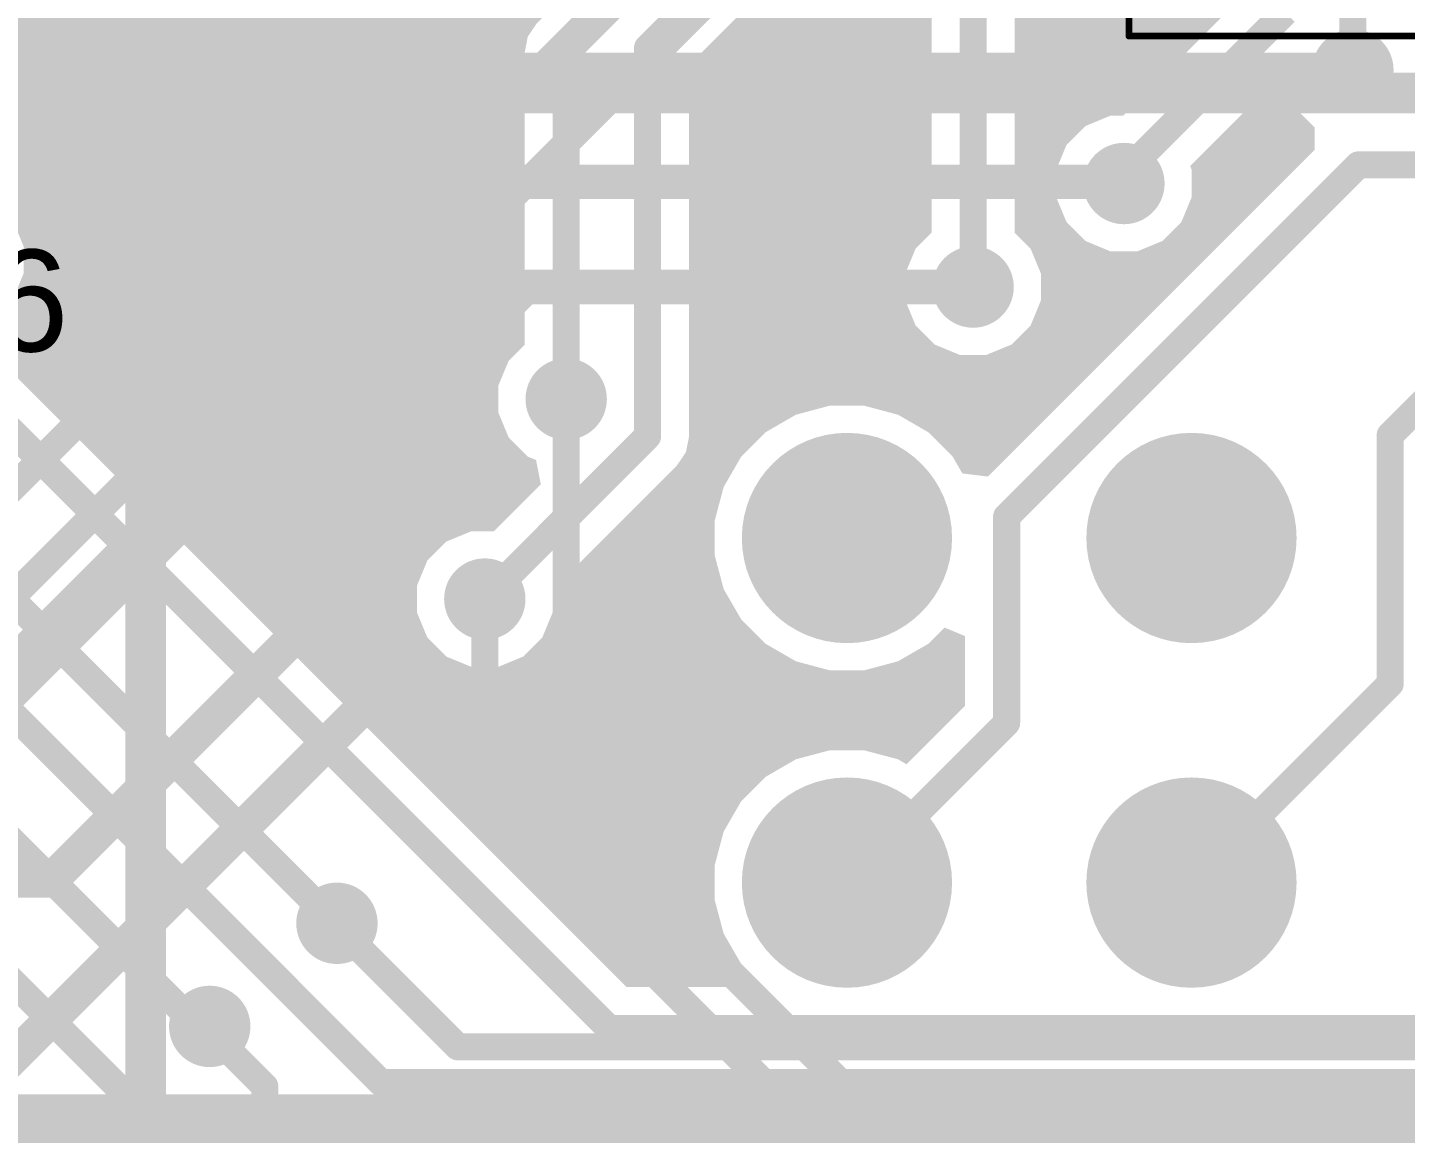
# Model space of a CAD drawing. Header units: inches. Extents: x -3 to 191, y -18 to 93.
# Drawn here: x 41.93 to 52.09, y 3.66 to 11.81 of the extents above; entities that cross this region are included whole.
import ezdxf

# ---------------------------------------------------------------- set-up
doc = ezdxf.new("R2010")
doc.units = ezdxf.units.IN
for name, color, linetype in [('Bottom Layer', 5, 'Continuous'), ('Bottom Overlay', 54, 'Continuous'), ('Bottom Paste', 16, 'Continuous'), ('Bottom Solder', 6, 'Continuous'), ('GND 1', 90, 'Continuous'), ('GND 2', 156, 'Continuous'), ('Mechanical 15', 56, 'Continuous'), ('Mechanical 20', 56, 'Continuous'), ('Multi-Layer', 9, 'Continuous'), ('Pad Holes', 156, 'Continuous'), ('PWR', 16, 'Continuous'), ('Signal L4', 76, 'Continuous'), ('Top 3D Body', 56, 'Continuous'), ('Top Assembly', 216, 'Continuous'), ('Top Courtyard', 56, 'Continuous'), ('Top Layer', 1, 'Continuous'), ('Top Overlay', 2, 'Continuous'), ('Top Solder', 216, 'Continuous'), ('Via Holes', 16, 'Continuous')]:
    doc.layers.add(name, color=color, linetype=linetype)
doc.styles.add('Arial', font='', dxfattribs={"height": 0.2})
doc.styles.get('Arial').set_extended_font_data('Arial')

# ---------------------------------------------------------------- blocks, each defined once
blk = doc.blocks.new('FP_SBH11_PBPC_D08_ST_BK_MFG_319')
at = {"layer": 'Bottom Layer'}
h = blk.add_hatch(color=5, dxfattribs=at)
edge = h.paths.add_edge_path()
edge.add_arc((6.35, 1.12), 0.775, 0, 360)
h = blk.add_hatch(color=5, dxfattribs=at)
edge = h.paths.add_edge_path()
edge.add_arc((8.89, 1.12), 0.775, 0, 360)
h = blk.add_hatch(color=5, dxfattribs=at)
edge = h.paths.add_edge_path()
edge.add_arc((6.35, -1.42), 0.775, 0, 360)
h = blk.add_hatch(color=5, dxfattribs=at)
edge = h.paths.add_edge_path()
edge.add_arc((8.89, -1.42), 0.775, 0, 360)
at = {"layer": 'Bottom Solder'}
h = blk.add_hatch(color=6, dxfattribs=at)
edge = h.paths.add_edge_path()
edge.add_arc((6.35, 1.12), 0.775, 0, 360)
h = blk.add_hatch(color=6, dxfattribs=at)
edge = h.paths.add_edge_path()
edge.add_arc((8.89, 1.12), 0.775, 0, 360)
h = blk.add_hatch(color=6, dxfattribs=at)
edge = h.paths.add_edge_path()
edge.add_arc((6.35, -1.42), 0.775, 0, 360)
h = blk.add_hatch(color=6, dxfattribs=at)
edge = h.paths.add_edge_path()
edge.add_arc((8.89, -1.42), 0.775, 0, 360)
at = {"layer": 'GND 1'}
h = blk.add_hatch(color=90, dxfattribs=at)
edge = h.paths.add_edge_path()
edge.add_arc((6.35, 1.12), 0.775, 0, 360)
h = blk.add_hatch(color=90, dxfattribs=at)
edge = h.paths.add_edge_path()
edge.add_arc((8.89, 1.12), 0.775, 0, 360)
h = blk.add_hatch(color=90, dxfattribs=at)
edge = h.paths.add_edge_path()
edge.add_arc((6.35, -1.42), 0.775, 0, 360)
h = blk.add_hatch(color=90, dxfattribs=at)
edge = h.paths.add_edge_path()
edge.add_arc((8.89, -1.42), 0.775, 0, 360)
at = {"layer": 'GND 2'}
h = blk.add_hatch(color=156, dxfattribs=at)
edge = h.paths.add_edge_path()
edge.add_arc((6.35, 1.12), 0.775, 0, 360)
h = blk.add_hatch(color=156, dxfattribs=at)
edge = h.paths.add_edge_path()
edge.add_arc((8.89, 1.12), 0.775, 0, 360)
h = blk.add_hatch(color=156, dxfattribs=at)
edge = h.paths.add_edge_path()
edge.add_arc((6.35, -1.42), 0.775, 0, 360)
h = blk.add_hatch(color=156, dxfattribs=at)
edge = h.paths.add_edge_path()
edge.add_arc((8.89, -1.42), 0.775, 0, 360)
at = {"layer": 'Multi-Layer'}
h = blk.add_hatch(color=9, dxfattribs=at)
edge = h.paths.add_edge_path()
edge.add_arc((6.35, 1.12), 0.775, 0, 360)
h = blk.add_hatch(color=9, dxfattribs=at)
edge = h.paths.add_edge_path()
edge.add_arc((8.89, 1.12), 0.775, 0, 360)
h = blk.add_hatch(color=9, dxfattribs=at)
edge = h.paths.add_edge_path()
edge.add_arc((6.35, -1.42), 0.775, 0, 360)
h = blk.add_hatch(color=9, dxfattribs=at)
edge = h.paths.add_edge_path()
edge.add_arc((8.89, -1.42), 0.775, 0, 360)
at = {"layer": 'Pad Holes'}
h = blk.add_hatch(color=7, dxfattribs=at)
edge = h.paths.add_edge_path()
edge.add_arc((6.35, 1.12), 0.5, 0, 360)
h = blk.add_hatch(color=7, dxfattribs=at)
edge = h.paths.add_edge_path()
edge.add_arc((8.89, 1.12), 0.5, 0, 360)
h = blk.add_hatch(color=7, dxfattribs=at)
edge = h.paths.add_edge_path()
edge.add_arc((6.35, -1.42), 0.5, 0, 360)
h = blk.add_hatch(color=7, dxfattribs=at)
edge = h.paths.add_edge_path()
edge.add_arc((8.89, -1.42), 0.5, 0, 360)
at = {"layer": 'PWR'}
h = blk.add_hatch(color=16, dxfattribs=at)
edge = h.paths.add_edge_path()
edge.add_arc((6.35, 1.12), 0.775, 0, 360)
h = blk.add_hatch(color=16, dxfattribs=at)
edge = h.paths.add_edge_path()
edge.add_arc((8.89, 1.12), 0.775, 0, 360)
h = blk.add_hatch(color=16, dxfattribs=at)
edge = h.paths.add_edge_path()
edge.add_arc((6.35, -1.42), 0.775, 0, 360)
h = blk.add_hatch(color=16, dxfattribs=at)
edge = h.paths.add_edge_path()
edge.add_arc((8.89, -1.42), 0.775, 0, 360)
at = {"layer": 'Signal L4'}
h = blk.add_hatch(color=76, dxfattribs=at)
edge = h.paths.add_edge_path()
edge.add_arc((6.35, 1.12), 0.775, 0, 360)
h = blk.add_hatch(color=76, dxfattribs=at)
edge = h.paths.add_edge_path()
edge.add_arc((8.89, 1.12), 0.775, 0, 360)
h = blk.add_hatch(color=76, dxfattribs=at)
edge = h.paths.add_edge_path()
edge.add_arc((6.35, -1.42), 0.775, 0, 360)
h = blk.add_hatch(color=76, dxfattribs=at)
edge = h.paths.add_edge_path()
edge.add_arc((8.89, -1.42), 0.775, 0, 360)
at = {"layer": 'Top Layer'}
h = blk.add_hatch(color=1, dxfattribs=at)
edge = h.paths.add_edge_path()
edge.add_arc((6.35, 1.12), 0.775, 0, 360)
h = blk.add_hatch(color=1, dxfattribs=at)
edge = h.paths.add_edge_path()
edge.add_arc((8.89, 1.12), 0.775, 0, 360)
h = blk.add_hatch(color=1, dxfattribs=at)
edge = h.paths.add_edge_path()
edge.add_arc((6.35, -1.42), 0.775, 0, 360)
h = blk.add_hatch(color=1, dxfattribs=at)
edge = h.paths.add_edge_path()
edge.add_arc((8.89, -1.42), 0.775, 0, 360)
at = {"layer": 'Top Solder'}
h = blk.add_hatch(color=216, dxfattribs=at)
edge = h.paths.add_edge_path()
edge.add_arc((6.35, 1.12), 0.775, 0, 360)
h = blk.add_hatch(color=216, dxfattribs=at)
edge = h.paths.add_edge_path()
edge.add_arc((8.89, 1.12), 0.775, 0, 360)
h = blk.add_hatch(color=216, dxfattribs=at)
edge = h.paths.add_edge_path()
edge.add_arc((6.35, -1.42), 0.775, 0, 360)
h = blk.add_hatch(color=216, dxfattribs=at)
edge = h.paths.add_edge_path()
edge.add_arc((8.89, -1.42), 0.775, 0, 360)
at = {"layer": 'Top 3D Body'}
for points in [[(14.01, 4.65, 0.2, 0.2, 0), (14.01, -4.65, 0.2, 0.2, 0)], [(14.01, -4.65, 0.2, 0.2, 0), (-14.01, -4.65, 0.2, 0.2, 0)]]:
    blk.add_lwpolyline(points, format="xyseb", dxfattribs=at)
blk.add_lwpolyline([(13.96, -4.65, 0.1, 0.1, 1), (14.06, -4.65, 0.1, 0.1, 1)], format="xyseb", close=True, dxfattribs=at)
blk.add_lwpolyline([(13.96, -4.65, 0.1, 0.1, 1), (14.06, -4.65, 0.1, 0.1, 1)], format="xyseb", close=True, dxfattribs=at)
at = {"layer": 'Top Assembly'}
for points in [[(14.11, 4.75, 0.2, 0.2, 0), (14.11, -4.75, 0.2, 0.2, 0)], [(14.11, -4.75, 0.2, 0.2, 0), (-14.11, -4.75, 0.2, 0.2, 0)]]:
    blk.add_lwpolyline(points, format="xyseb", dxfattribs=at)
blk.add_lwpolyline([(14.06, -4.75, 0.1, 0.1, 1), (14.16, -4.75, 0.1, 0.1, 1)], format="xyseb", close=True, dxfattribs=at)
blk.add_lwpolyline([(14.06, -4.75, 0.1, 0.1, 1), (14.16, -4.75, 0.1, 0.1, 1)], format="xyseb", close=True, dxfattribs=at)
at = {"layer": 'Top Courtyard'}
for points in [[(14.11, 4.75, 0.2, 0.2, 0), (14.11, -4.75, 0.2, 0.2, 0)], [(14.11, -4.75, 0.2, 0.2, 0), (-14.11, -4.75, 0.2, 0.2, 0)]]:
    blk.add_lwpolyline(points, format="xyseb", dxfattribs=at)
blk.add_lwpolyline([(14.06, -4.75, 0.1, 0.1, 1), (14.16, -4.75, 0.1, 0.1, 1)], format="xyseb", close=True, dxfattribs=at)
blk.add_lwpolyline([(14.06, -4.75, 0.1, 0.1, 1), (14.16, -4.75, 0.1, 0.1, 1)], format="xyseb", close=True, dxfattribs=at)
at = {"layer": 'Top Overlay'}
for points in [[(14.01, 4.65, 0.2, 0.2, 0), (14.01, -4.65, 0.2, 0.2, 0)], [(14.01, -4.65, 0.2, 0.2, 0), (-14.01, -4.65, 0.2, 0.2, 0)]]:
    blk.add_lwpolyline(points, format="xyseb", dxfattribs=at)
blk.add_lwpolyline([(13.96, -4.65, 0.1, 0.1, 1), (14.06, -4.65, 0.1, 0.1, 1)], format="xyseb", close=True, dxfattribs=at)
blk.add_lwpolyline([(13.96, -4.65, 0.1, 0.1, 1), (14.06, -4.65, 0.1, 0.1, 1)], format="xyseb", close=True, dxfattribs=at)
blk = doc.blocks.new('SOP65P780X200_28N_B_539')
at = {"layer": 'Bottom Layer'}
for points in [[(-4.45, 4.45), (-2.65, 4.45), (-2.65, 4), (-4.45, 4)], [(2.65, 4.45), (4.45, 4.45), (4.45, 4), (2.65, 4)], [(-4.45, 3.8), (-2.65, 3.8), (-2.65, 3.35), (-4.45, 3.35)], [(2.65, 3.8), (4.45, 3.8), (4.45, 3.35), (2.65, 3.35)], [(-4.45, 3.15), (-2.65, 3.15), (-2.65, 2.7), (-4.45, 2.7)], [(2.65, 3.15), (4.45, 3.15), (4.45, 2.7), (2.65, 2.7)], [(-4.45, 2.5), (-2.65, 2.5), (-2.65, 2.05), (-4.45, 2.05)], [(2.65, 2.5), (4.45, 2.5), (4.45, 2.05), (2.65, 2.05)], [(-4.45, 1.85), (-2.65, 1.85), (-2.65, 1.4), (-4.45, 1.4)], [(2.65, 1.85), (4.45, 1.85), (4.45, 1.4), (2.65, 1.4)], [(-4.45, 1.2), (-2.65, 1.2), (-2.65, 0.75), (-4.45, 0.75)], [(2.65, 1.2), (4.45, 1.2), (4.45, 0.75), (2.65, 0.75)], [(-4.45, 0.55), (-2.65, 0.55), (-2.65, 0.1), (-4.45, 0.1)], [(2.65, 0.55), (4.45, 0.55), (4.45, 0.1), (2.65, 0.1)], [(-4.45, -0.1), (-2.65, -0.1), (-2.65, -0.55), (-4.45, -0.55)], [(2.65, -0.1), (4.45, -0.1), (4.45, -0.55), (2.65, -0.55)], [(-4.45, -0.75), (-2.65, -0.75), (-2.65, -1.2), (-4.45, -1.2)], [(2.65, -0.75), (4.45, -0.75), (4.45, -1.2), (2.65, -1.2)], [(-4.45, -1.4), (-2.65, -1.4), (-2.65, -1.85), (-4.45, -1.85)], [(2.65, -1.4), (4.45, -1.4), (4.45, -1.85), (2.65, -1.85)], [(-4.45, -2.05), (-2.65, -2.05), (-2.65, -2.5), (-4.45, -2.5)], [(2.65, -2.05), (4.45, -2.05), (4.45, -2.5), (2.65, -2.5)], [(-4.45, -2.7), (-2.65, -2.7), (-2.65, -3.15), (-4.45, -3.15)], [(2.65, -2.7), (4.45, -2.7), (4.45, -3.15), (2.65, -3.15)], [(-4.45, -3.35), (-2.65, -3.35), (-2.65, -3.8), (-4.45, -3.8)], [(2.65, -3.35), (4.45, -3.35), (4.45, -3.8), (2.65, -3.8)], [(-4.45, -4), (-2.65, -4), (-2.65, -4.45), (-4.45, -4.45)], [(2.65, -4), (4.45, -4), (4.45, -4.45), (2.65, -4.45)]]:
    blk.add_hatch(color=5, dxfattribs=at).paths.add_polyline_path(points)
at = {"layer": 'Bottom Paste'}
for points in [[(-4.45, 4.45), (-2.65, 4.45), (-2.65, 4), (-4.45, 4)], [(2.65, 4.45), (4.45, 4.45), (4.45, 4), (2.65, 4)], [(-4.45, 3.8), (-2.65, 3.8), (-2.65, 3.35), (-4.45, 3.35)], [(2.65, 3.8), (4.45, 3.8), (4.45, 3.35), (2.65, 3.35)], [(-4.45, 3.15), (-2.65, 3.15), (-2.65, 2.7), (-4.45, 2.7)], [(2.65, 3.15), (4.45, 3.15), (4.45, 2.7), (2.65, 2.7)], [(-4.45, 2.5), (-2.65, 2.5), (-2.65, 2.05), (-4.45, 2.05)], [(2.65, 2.5), (4.45, 2.5), (4.45, 2.05), (2.65, 2.05)], [(-4.45, 1.85), (-2.65, 1.85), (-2.65, 1.4), (-4.45, 1.4)], [(2.65, 1.85), (4.45, 1.85), (4.45, 1.4), (2.65, 1.4)], [(-4.45, 1.2), (-2.65, 1.2), (-2.65, 0.75), (-4.45, 0.75)], [(2.65, 1.2), (4.45, 1.2), (4.45, 0.75), (2.65, 0.75)], [(-4.45, 0.55), (-2.65, 0.55), (-2.65, 0.1), (-4.45, 0.1)], [(2.65, 0.55), (4.45, 0.55), (4.45, 0.1), (2.65, 0.1)], [(-4.45, -0.1), (-2.65, -0.1), (-2.65, -0.55), (-4.45, -0.55)], [(2.65, -0.1), (4.45, -0.1), (4.45, -0.55), (2.65, -0.55)], [(-4.45, -0.75), (-2.65, -0.75), (-2.65, -1.2), (-4.45, -1.2)], [(2.65, -0.75), (4.45, -0.75), (4.45, -1.2), (2.65, -1.2)], [(-4.45, -1.4), (-2.65, -1.4), (-2.65, -1.85), (-4.45, -1.85)], [(2.65, -1.4), (4.45, -1.4), (4.45, -1.85), (2.65, -1.85)], [(-4.45, -2.05), (-2.65, -2.05), (-2.65, -2.5), (-4.45, -2.5)], [(2.65, -2.05), (4.45, -2.05), (4.45, -2.5), (2.65, -2.5)], [(-4.45, -2.7), (-2.65, -2.7), (-2.65, -3.15), (-4.45, -3.15)], [(2.65, -2.7), (4.45, -2.7), (4.45, -3.15), (2.65, -3.15)], [(-4.45, -3.35), (-2.65, -3.35), (-2.65, -3.8), (-4.45, -3.8)], [(2.65, -3.35), (4.45, -3.35), (4.45, -3.8), (2.65, -3.8)], [(-4.45, -4), (-2.65, -4), (-2.65, -4.45), (-4.45, -4.45)], [(2.65, -4), (4.45, -4), (4.45, -4.45), (2.65, -4.45)]]:
    blk.add_hatch(color=16, dxfattribs=at).paths.add_polyline_path(points)
at = {"layer": 'Bottom Solder'}
for points in [[(-4.552, 4.552), (-2.548, 4.552), (-2.548, 3.898), (-4.552, 3.898)], [(2.548, 4.552), (4.552, 4.552), (4.552, 3.898), (2.548, 3.898)], [(-4.552, 3.902), (-2.548, 3.902), (-2.548, 3.248), (-4.552, 3.248)], [(2.548, 3.902), (4.552, 3.902), (4.552, 3.248), (2.548, 3.248)], [(-4.552, 3.252), (-2.548, 3.252), (-2.548, 2.598), (-4.552, 2.598)], [(2.548, 3.252), (4.552, 3.252), (4.552, 2.598), (2.548, 2.598)], [(-4.552, 2.602), (-2.548, 2.602), (-2.548, 1.948), (-4.552, 1.948)], [(2.548, 2.602), (4.552, 2.602), (4.552, 1.948), (2.548, 1.948)], [(-4.552, 1.952), (-2.548, 1.952), (-2.548, 1.298), (-4.552, 1.298)], [(2.548, 1.952), (4.552, 1.952), (4.552, 1.298), (2.548, 1.298)], [(-4.552, 1.302), (-2.548, 1.302), (-2.548, 0.648), (-4.552, 0.648)], [(2.548, 1.302), (4.552, 1.302), (4.552, 0.648), (2.548, 0.648)], [(-4.552, 0.652), (-2.548, 0.652), (-2.548, -0.002), (-4.552, -0.002)], [(2.548, 0.652), (4.552, 0.652), (4.552, -0.002), (2.548, -0.002)], [(-4.552, 0.002), (-2.548, 0.002), (-2.548, -0.652), (-4.552, -0.652)], [(2.548, 0.002), (4.552, 0.002), (4.552, -0.652), (2.548, -0.652)], [(-4.552, -0.648), (-2.548, -0.648), (-2.548, -1.302), (-4.552, -1.302)], [(2.548, -0.648), (4.552, -0.648), (4.552, -1.302), (2.548, -1.302)], [(-4.552, -1.298), (-2.548, -1.298), (-2.548, -1.952), (-4.552, -1.952)], [(2.548, -1.298), (4.552, -1.298), (4.552, -1.952), (2.548, -1.952)], [(-4.552, -1.948), (-2.548, -1.948), (-2.548, -2.602), (-4.552, -2.602)], [(2.548, -1.948), (4.552, -1.948), (4.552, -2.602), (2.548, -2.602)], [(-4.552, -2.598), (-2.548, -2.598), (-2.548, -3.252), (-4.552, -3.252)], [(2.548, -2.598), (4.552, -2.598), (4.552, -3.252), (2.548, -3.252)], [(-4.552, -3.248), (-2.548, -3.248), (-2.548, -3.902), (-4.552, -3.902)], [(2.548, -3.248), (4.552, -3.248), (4.552, -3.902), (2.548, -3.902)], [(-4.552, -3.898), (-2.548, -3.898), (-2.548, -4.552), (-4.552, -4.552)], [(2.548, -3.898), (4.552, -3.898), (4.552, -4.552), (2.548, -4.552)]]:
    blk.add_hatch(color=6, dxfattribs=at).paths.add_polyline_path(points)
at = {"layer": 'Bottom Overlay'}
for points in [[(-2.3, 5.1, 0.2, 0.2, 0), (2.3, 5.1, 0.2, 0.2, 0)], [(-2.3, -5.1, 0.2, 0.2, 0), (-2.3, 5.1, 0.2, 0.2, 0)], [(2.3, -5.1, 0.2, 0.2, 0), (2.3, 5.1, 0.2, 0.2, 0)], [(-4.45, -4.8, 0.2, 0.2, 0), (-2.65, -4.8, 0.2, 0.2, 0)], [(-2.3, -5.1, 0.2, 0.2, 0), (2.3, -5.1, 0.2, 0.2, 0)]]:
    blk.add_lwpolyline(points, format="xyseb", dxfattribs=at)
for points in [[(-2.35, 5.1, 0.1, 0.1, 1), (-2.25, 5.1, 0.1, 0.1, 1)], [(-2.35, 5.1, 0.1, 0.1, 1), (-2.25, 5.1, 0.1, 0.1, 1)], [(2.25, 5.1, 0.1, 0.1, 1), (2.35, 5.1, 0.1, 0.1, 1)], [(2.25, 5.1, 0.1, 0.1, 1), (2.35, 5.1, 0.1, 0.1, 1)], [(-4.5, -4.8, 0.1, 0.1, 1), (-4.4, -4.8, 0.1, 0.1, 1)], [(-2.7, -4.8, 0.1, 0.1, 1), (-2.6, -4.8, 0.1, 0.1, 1)], [(-2.35, -5.1, 0.1, 0.1, 1), (-2.25, -5.1, 0.1, 0.1, 1)], [(-2.35, -5.1, 0.1, 0.1, 1), (-2.25, -5.1, 0.1, 0.1, 1)], [(2.25, -5.1, 0.1, 0.1, 1), (2.35, -5.1, 0.1, 0.1, 1)], [(2.25, -5.1, 0.1, 0.1, 1), (2.35, -5.1, 0.1, 0.1, 1)]]:
    blk.add_lwpolyline(points, format="xyseb", close=True, dxfattribs=at)
at = {"layer": 'Mechanical 15'}
for points in [[(-2.65, 5.1, 0.1, 0.1, 0), (2.65, 5.1, 0.1, 0.1, 0)], [(-2.65, -5.1, 0.1, 0.1, 0), (-2.65, 5.1, 0.1, 0.1, 0)], [(2.65, -5.1, 0.1, 0.1, 0), (2.65, 5.1, 0.1, 0.1, 0)], [(-2.65, -4.45, 0.1, 0.1, 0), (-2, -5.1, 0.1, 0.1, 0)], [(-2.65, -5.1, 0.1, 0.1, 0), (2.65, -5.1, 0.1, 0.1, 0)]]:
    blk.add_lwpolyline(points, format="xyseb", dxfattribs=at)
for points in [[(-2.675, 5.1, 0.05, 0.05, 1), (-2.625, 5.1, 0.05, 0.05, 1)], [(-2.675, 5.1, 0.05, 0.05, 1), (-2.625, 5.1, 0.05, 0.05, 1)], [(2.625, 5.1, 0.05, 0.05, 1), (2.675, 5.1, 0.05, 0.05, 1)], [(2.625, 5.1, 0.05, 0.05, 1), (2.675, 5.1, 0.05, 0.05, 1)], [(-2.675, -4.45, 0.05, 0.05, 1), (-2.625, -4.45, 0.05, 0.05, 1)], [(-2.675, -5.1, 0.05, 0.05, 1), (-2.625, -5.1, 0.05, 0.05, 1)], [(-2.675, -5.1, 0.05, 0.05, 1), (-2.625, -5.1, 0.05, 0.05, 1)], [(-2.025, -5.1, 0.05, 0.05, 1), (-1.975, -5.1, 0.05, 0.05, 1)], [(2.625, -5.1, 0.05, 0.05, 1), (2.675, -5.1, 0.05, 0.05, 1)], [(2.625, -5.1, 0.05, 0.05, 1), (2.675, -5.1, 0.05, 0.05, 1)]]:
    blk.add_lwpolyline(points, format="xyseb", close=True, dxfattribs=at)
at = {"layer": 'Mechanical 20'}
for points in [[(-4.7, 5.5, 0.05, 0.05, 0), (4.7, 5.5, 0.05, 0.05, 0)], [(-4.7, -5.5, 0.05, 0.05, 0), (-4.7, 5.5, 0.05, 0.05, 0)], [(4.7, -5.5, 0.05, 0.05, 0), (4.7, 5.5, 0.05, 0.05, 0)], [(-4.7, -5.5, 0.05, 0.05, 0), (4.7, -5.5, 0.05, 0.05, 0)]]:
    blk.add_lwpolyline(points, format="xyseb", dxfattribs=at)
for points in [[(-4.713, 5.5, 0.025, 0.025, 1), (-4.688, 5.5, 0.025, 0.025, 1)], [(-4.713, 5.5, 0.025, 0.025, 1), (-4.688, 5.5, 0.025, 0.025, 1)], [(4.688, 5.5, 0.025, 0.025, 1), (4.713, 5.5, 0.025, 0.025, 1)], [(4.688, 5.5, 0.025, 0.025, 1), (4.713, 5.5, 0.025, 0.025, 1)], [(-4.713, -5.5, 0.025, 0.025, 1), (-4.688, -5.5, 0.025, 0.025, 1)], [(-4.713, -5.5, 0.025, 0.025, 1), (-4.688, -5.5, 0.025, 0.025, 1)], [(4.688, -5.5, 0.025, 0.025, 1), (4.713, -5.5, 0.025, 0.025, 1)], [(4.688, -5.5, 0.025, 0.025, 1), (4.713, -5.5, 0.025, 0.025, 1)]]:
    blk.add_lwpolyline(points, format="xyseb", close=True, dxfattribs=at)

msp = doc.modelspace()

# ---------------------------------------------------------------- hatches: boundary and pattern name
at = {"layer": 'Bottom Layer'}
h = msp.add_hatch(color=5, dxfattribs=at)
h.paths.add_polyline_path([(44.417, 19.376), (44.601, 19.3), (44.799, 19.3), (44.889, 19.337), (45.041, 19.236), (45.041, 19.05), (44.825, 19.05), (44.679, 19.021), (44.555, 18.938), (44.472, 18.814), (44.443, 18.668), (44.443, 17.618), (44.472, 17.472), (44.555, 17.348), (44.679, 17.265), (44.825, 17.236), (46.175, 17.236), (46.321, 17.265), (46.445, 17.348), (46.528, 17.472), (46.548, 17.569), (46.702, 17.569), (46.722, 17.472), (46.805, 17.348), (46.929, 17.265), (47.075, 17.236), (48.425, 17.236), (48.571, 17.265), (48.695, 17.348), (48.778, 17.472), (48.807, 17.618), (48.807, 17.868), (49.421, 17.868), (49.484, 17.716), (48.684, 16.916), (48.617, 16.817), (48.594, 16.7), (48.594, 16.7), (48.594, 14.755), (45.684, 11.845), (45.617, 11.746), (45.594, 11.629), (45.594, 11.629), (45.594, 9.475), (45.476, 9.357), (45.4, 9.174), (45.4, 8.975), (45.476, 8.791), (45.617, 8.65), (45.678, 8.625), (45.713, 8.446), (45.367, 8.1), (45.201, 8.1), (45.017, 8.024), (44.876, 7.883), (44.8, 7.699), (44.8, 7.501), (44.876, 7.317), (45.017, 7.176), (45.201, 7.1), (45.399, 7.1), (45.583, 7.176), (45.724, 7.317), (45.8, 7.501), (45.8, 7.667), (46.716, 8.584), (46.716, 8.584), (46.783, 8.683), (46.806, 8.8), (46.806, 11.536), (49.175, 13.905), (49.344, 13.86), (49.391, 13.746), (49.503, 13.635), (48.684, 12.816), (48.617, 12.717), (48.594, 12.6), (48.594, 12.6), (48.594, 10.301), (48.476, 10.183), (48.4, 9.999), (48.4, 9.801), (48.476, 9.617), (48.617, 9.476), (48.801, 9.4), (48.999, 9.4), (49.183, 9.476), (49.324, 9.617), (49.4, 9.801), (49.4, 9.999), (49.324, 10.183), (49.206, 10.301), (49.206, 12.473), (49.854, 13.122), (50.054, 13.122), (50.054, 13.122), (50.1, 13.084), (50.1, 12.6), (50.894, 12.6), (50.894, 12.052), (50.006, 11.163), (49.912, 11.163), (49.729, 11.087), (49.588, 10.946), (49.512, 10.763), (49.512, 10.564), (49.588, 10.38), (49.729, 10.239), (49.912, 10.163), (50.111, 10.163), (50.295, 10.239), (50.436, 10.38), (50.512, 10.564), (50.512, 10.763), (50.5, 10.792), (51.06, 11.352), (51.236, 11.314), (51.276, 11.217), (51.417, 11.076), (51.418, 10.911), (49.01, 8.503), (48.821, 8.526), (48.75, 8.649), (48.569, 8.83), (48.346, 8.959), (48.098, 9.025), (47.842, 9.025), (47.594, 8.959), (47.371, 8.83), (47.19, 8.649), (47.061, 8.426), (46.995, 8.178), (46.995, 7.922), (47.061, 7.674), (47.19, 7.451), (47.371, 7.27), (47.594, 7.141), (47.842, 7.075), (48.098, 7.075), (48.346, 7.141), (48.569, 7.27), (48.689, 7.39), (48.841, 7.327), (48.841, 6.813), (48.41, 6.382), (48.346, 6.419), (48.098, 6.485), (47.842, 6.485), (47.594, 6.419), (47.371, 6.29), (47.19, 6.109), (47.061, 5.886), (46.995, 5.638), (46.995, 5.382), (47.061, 5.134), (47.19, 4.911), (47.22, 4.881), (47.162, 4.741), (46.343, 4.741), (41.605, 9.479), (41.641, 9.658), (41.683, 9.676), (41.824, 9.817), (41.9, 10.001), (41.9, 10.199), (41.824, 10.383), (41.706, 10.501), (41.706, 18.773), (42.427, 19.494), (44.299, 19.494)])
h.paths.add_polyline_path([(43.599, 19.1), (43.401, 19.1), (43.217, 19.024), (43.076, 18.883), (43, 18.699), (43, 18.501), (43.076, 18.317), (43.217, 18.176), (43.401, 18.1), (43.599, 18.1), (43.783, 18.176), (43.924, 18.317), (44, 18.501), (44, 18.699), (43.924, 18.883), (43.783, 19.024)], flags=0)
h = msp.add_hatch(color=5, dxfattribs=at)
edge = h.paths.add_edge_path()
edge.add_arc((51.7, 11.5), 0.3, 0, 360)
h = msp.add_hatch(color=5, dxfattribs=at)
edge = h.paths.add_edge_path()
edge.add_arc((50.012, 10.663), 0.3, 0, 360)
h = msp.add_hatch(color=5, dxfattribs=at)
edge = h.paths.add_edge_path()
edge.add_arc((48.9, 9.9), 0.3, 0, 360)
h = msp.add_hatch(color=5, dxfattribs=at)
edge = h.paths.add_edge_path()
edge.add_arc((45.9, 9.074), 0.3, 0, 360)
h = msp.add_hatch(color=5, dxfattribs=at)
edge = h.paths.add_edge_path()
edge.add_arc((45.3, 7.6), 0.3, 0, 360)
h = msp.add_hatch(color=5, dxfattribs=at)
edge = h.paths.add_edge_path()
edge.add_arc((44.21, 5.21), 0.3, 0, 360)
h = msp.add_hatch(color=5, dxfattribs=at)
edge = h.paths.add_edge_path()
edge.add_arc((43.272, 4.45), 0.3, 0, 360)
at = {"layer": 'GND 1'}
h = msp.add_hatch(color=90, dxfattribs=at)
edge = h.paths.add_edge_path()
edge.add_arc((51.7, 11.5), 0.3, 0, 360)
h = msp.add_hatch(color=90, dxfattribs=at)
edge = h.paths.add_edge_path()
edge.add_arc((50.012, 10.663), 0.3, 0, 360)
h = msp.add_hatch(color=90, dxfattribs=at)
edge = h.paths.add_edge_path()
edge.add_arc((48.9, 9.9), 0.3, 0, 360)
h = msp.add_hatch(color=90, dxfattribs=at)
edge = h.paths.add_edge_path()
edge.add_arc((45.9, 9.074), 0.3, 0, 360)
h = msp.add_hatch(color=90, dxfattribs=at)
edge = h.paths.add_edge_path()
edge.add_arc((45.3, 7.6), 0.3, 0, 360)
h = msp.add_hatch(color=90, dxfattribs=at)
edge = h.paths.add_edge_path()
edge.add_arc((44.21, 5.21), 0.3, 0, 360)
h = msp.add_hatch(color=90, dxfattribs=at)
edge = h.paths.add_edge_path()
edge.add_arc((43.272, 4.45), 0.3, 0, 360)
at = {"layer": 'GND 2'}
h = msp.add_hatch(color=156, dxfattribs=at)
edge = h.paths.add_edge_path()
edge.add_arc((51.7, 11.5), 0.3, 0, 360)
h = msp.add_hatch(color=156, dxfattribs=at)
edge = h.paths.add_edge_path()
edge.add_arc((50.012, 10.663), 0.3, 0, 360)
h = msp.add_hatch(color=156, dxfattribs=at)
edge = h.paths.add_edge_path()
edge.add_arc((48.9, 9.9), 0.3, 0, 360)
h = msp.add_hatch(color=156, dxfattribs=at)
edge = h.paths.add_edge_path()
edge.add_arc((45.9, 9.074), 0.3, 0, 360)
h = msp.add_hatch(color=156, dxfattribs=at)
edge = h.paths.add_edge_path()
edge.add_arc((45.3, 7.6), 0.3, 0, 360)
h = msp.add_hatch(color=156, dxfattribs=at)
edge = h.paths.add_edge_path()
edge.add_arc((44.21, 5.21), 0.3, 0, 360)
h = msp.add_hatch(color=156, dxfattribs=at)
edge = h.paths.add_edge_path()
edge.add_arc((43.272, 4.45), 0.3, 0, 360)
at = {"layer": 'PWR'}
h = msp.add_hatch(color=16, dxfattribs=at)
edge = h.paths.add_edge_path()
edge.add_arc((51.7, 11.5), 0.3, 0, 360)
h = msp.add_hatch(color=16, dxfattribs=at)
edge = h.paths.add_edge_path()
edge.add_arc((50.012, 10.663), 0.3, 0, 360)
h = msp.add_hatch(color=16, dxfattribs=at)
edge = h.paths.add_edge_path()
edge.add_arc((48.9, 9.9), 0.3, 0, 360)
h = msp.add_hatch(color=16, dxfattribs=at)
edge = h.paths.add_edge_path()
edge.add_arc((45.9, 9.074), 0.3, 0, 360)
h = msp.add_hatch(color=16, dxfattribs=at)
edge = h.paths.add_edge_path()
edge.add_arc((45.3, 7.6), 0.3, 0, 360)
h = msp.add_hatch(color=16, dxfattribs=at)
edge = h.paths.add_edge_path()
edge.add_arc((44.21, 5.21), 0.3, 0, 360)
h = msp.add_hatch(color=16, dxfattribs=at)
edge = h.paths.add_edge_path()
edge.add_arc((43.272, 4.45), 0.3, 0, 360)
at = {"layer": 'Signal L4'}
h = msp.add_hatch(color=76, dxfattribs=at)
edge = h.paths.add_edge_path()
edge.add_arc((51.7, 11.5), 0.3, 0, 360)
h = msp.add_hatch(color=76, dxfattribs=at)
edge = h.paths.add_edge_path()
edge.add_arc((50.012, 10.663), 0.3, 0, 360)
h = msp.add_hatch(color=76, dxfattribs=at)
edge = h.paths.add_edge_path()
edge.add_arc((48.9, 9.9), 0.3, 0, 360)
h = msp.add_hatch(color=76, dxfattribs=at)
edge = h.paths.add_edge_path()
edge.add_arc((45.9, 9.074), 0.3, 0, 360)
h = msp.add_hatch(color=76, dxfattribs=at)
edge = h.paths.add_edge_path()
edge.add_arc((45.3, 7.6), 0.3, 0, 360)
h = msp.add_hatch(color=76, dxfattribs=at)
edge = h.paths.add_edge_path()
edge.add_arc((44.21, 5.21), 0.3, 0, 360)
h = msp.add_hatch(color=76, dxfattribs=at)
edge = h.paths.add_edge_path()
edge.add_arc((43.272, 4.45), 0.3, 0, 360)
at = {"layer": 'Top Layer'}
h = msp.add_hatch(color=1, dxfattribs=at)
edge = h.paths.add_edge_path()
edge.add_arc((51.7, 11.5), 0.3, 0, 360)
h = msp.add_hatch(color=1, dxfattribs=at)
edge = h.paths.add_edge_path()
edge.add_arc((50.012, 10.663), 0.3, 0, 360)
h = msp.add_hatch(color=1, dxfattribs=at)
edge = h.paths.add_edge_path()
edge.add_arc((48.9, 9.9), 0.3, 0, 360)
h = msp.add_hatch(color=1, dxfattribs=at)
edge = h.paths.add_edge_path()
edge.add_arc((45.9, 9.074), 0.3, 0, 360)
h = msp.add_hatch(color=1, dxfattribs=at)
edge = h.paths.add_edge_path()
edge.add_arc((45.3, 7.6), 0.3, 0, 360)
h = msp.add_hatch(color=1, dxfattribs=at)
edge = h.paths.add_edge_path()
edge.add_arc((44.21, 5.21), 0.3, 0, 360)
h = msp.add_hatch(color=1, dxfattribs=at)
edge = h.paths.add_edge_path()
edge.add_arc((43.272, 4.45), 0.3, 0, 360)
at = {"layer": 'Via Holes'}
h = msp.add_hatch(color=7, dxfattribs=at)
edge = h.paths.add_edge_path()
edge.add_arc((51.7, 11.5), 0.15, 0, 360)
h = msp.add_hatch(color=7, dxfattribs=at)
edge = h.paths.add_edge_path()
edge.add_arc((50.012, 10.663), 0.15, 0, 360)
h = msp.add_hatch(color=7, dxfattribs=at)
edge = h.paths.add_edge_path()
edge.add_arc((48.9, 9.9), 0.15, 0, 360)
h = msp.add_hatch(color=7, dxfattribs=at)
edge = h.paths.add_edge_path()
edge.add_arc((45.9, 9.074), 0.15, 0, 360)
h = msp.add_hatch(color=7, dxfattribs=at)
edge = h.paths.add_edge_path()
edge.add_arc((45.3, 7.6), 0.15, 0, 360)
h = msp.add_hatch(color=7, dxfattribs=at)
edge = h.paths.add_edge_path()
edge.add_arc((44.21, 5.21), 0.15, 0, 360)
h = msp.add_hatch(color=7, dxfattribs=at)
edge = h.paths.add_edge_path()
edge.add_arc((43.272, 4.45), 0.15, 0, 360)

# ---------------------------------------------------------------- linework, layer by layer
at = {"layer": 'Bottom Layer'}
for points in [[(29.3, 17.3, 0.2, 0.2, 0), (43.2, 3.4, 0.2, 0.2, 0)], [(45.9, 11.629, 0.2, 0.2, 0), (48.9, 14.629, 0.2, 0.2, 0)], [(46.5, 11.663, 0.2, 0.2, 0), (49.3, 14.463, 0.2, 0.2, 0)], [(48.9, 9.9, 0.2, 0.2, 0), (48.9, 12.6, 0.2, 0.2, 0)], [(50.012, 10.737, 0.2, 0.2, 0), (51.2, 11.925, 0.2, 0.2, 0)], [(45.9, 9.074, 0.2, 0.2, 0), (45.9, 11.629, 0.2, 0.2, 0)], [(46.5, 8.8, 0.2, 0.2, 0), (46.5, 11.663, 0.2, 0.2, 0)], [(49.147, 8.207, 0.2, 0.2, 0), (51.74, 10.8, 0.2, 0.2, 0)], [(51.74, 10.8, 0.2, 0.2, 0), (53.734, 10.8, 0.2, 0.2, 0)], [(50.012, 10.663, 0.2, 0.2, 0), (50.012, 10.737, 0.2, 0.2, 0)], [(51.975, 8.808, 0.2, 0.2, 0), (53.467, 10.3, 0.2, 0.2, 0)], [(40.451, 10.2, 0.2, 0.2, 0), (46.216, 4.435, 0.2, 0.2, 0)], [(39.81, 9.6, 0.2, 0.2, 0), (44.2, 5.21, 0.2, 0.2, 0)], [(39.571, 9, 0.2, 0.2, 0), (44.536, 4.035, 0.2, 0.2, 0)], [(45.3, 7.6, 0.2, 0.2, 0), (46.5, 8.8, 0.2, 0.2, 0)], [(51.975, 6.975, 0.2, 0.2, 0), (51.975, 8.808, 0.2, 0.2, 0)], [(38.961, 8.672, 0.2, 0.2, 0), (43.183, 4.45, 0.2, 0.2, 0)], [(49.147, 6.687, 0.2, 0.2, 0), (49.147, 8.207, 0.2, 0.2, 0)], [(50.51, 5.51, 0.2, 0.2, 0), (51.975, 6.975, 0.2, 0.2, 0)], [(47.97, 5.51, 0.2, 0.2, 0), (49.147, 6.687, 0.2, 0.2, 0)], [(44.2, 5.21, 0.2, 0.2, 0), (44.21, 5.21, 0.2, 0.2, 0)], [(43.183, 4.45, 0.2, 0.2, 0), (43.272, 4.45, 0.2, 0.2, 0)], [(46.216, 4.435, 0.2, 0.2, 0), (56.335, 4.435, 0.2, 0.2, 0)], [(44.536, 4.035, 0.2, 0.2, 0), (111.235, 4.035, 0.2, 0.2, 0)]]:
    msp.add_lwpolyline(points, format="xyseb", dxfattribs=at)
for points in [[(45.85, 11.629, 0.1, 0.1, 1), (45.95, 11.629, 0.1, 0.1, 1)], [(45.85, 11.629, 0.1, 0.1, 1), (45.95, 11.629, 0.1, 0.1, 1)], [(46.45, 11.663, 0.1, 0.1, 1), (46.55, 11.663, 0.1, 0.1, 1)], [(46.45, 11.663, 0.1, 0.1, 1), (46.55, 11.663, 0.1, 0.1, 1)], [(51.69, 10.8, 0.1, 0.1, 1), (51.79, 10.8, 0.1, 0.1, 1)], [(51.69, 10.8, 0.1, 0.1, 1), (51.79, 10.8, 0.1, 0.1, 1)], [(49.962, 10.737, 0.1, 0.1, 1), (50.062, 10.737, 0.1, 0.1, 1)], [(49.962, 10.737, 0.1, 0.1, 1), (50.062, 10.737, 0.1, 0.1, 1)], [(49.962, 10.663, 0.1, 0.1, 1), (50.062, 10.663, 0.1, 0.1, 1)], [(48.85, 9.9, 0.1, 0.1, 1), (48.95, 9.9, 0.1, 0.1, 1)], [(45.85, 9.074, 0.1, 0.1, 1), (45.95, 9.074, 0.1, 0.1, 1)], [(46.45, 8.8, 0.1, 0.1, 1), (46.55, 8.8, 0.1, 0.1, 1)], [(46.45, 8.8, 0.1, 0.1, 1), (46.55, 8.8, 0.1, 0.1, 1)], [(51.925, 8.808, 0.1, 0.1, 1), (52.025, 8.808, 0.1, 0.1, 1)], [(51.925, 8.808, 0.1, 0.1, 1), (52.025, 8.808, 0.1, 0.1, 1)], [(49.097, 8.207, 0.1, 0.1, 1), (49.197, 8.207, 0.1, 0.1, 1)], [(49.097, 8.207, 0.1, 0.1, 1), (49.197, 8.207, 0.1, 0.1, 1)], [(45.25, 7.6, 0.1, 0.1, 1), (45.35, 7.6, 0.1, 0.1, 1)], [(51.925, 6.975, 0.1, 0.1, 1), (52.025, 6.975, 0.1, 0.1, 1)], [(51.925, 6.975, 0.1, 0.1, 1), (52.025, 6.975, 0.1, 0.1, 1)], [(49.097, 6.687, 0.1, 0.1, 1), (49.197, 6.687, 0.1, 0.1, 1)], [(49.097, 6.687, 0.1, 0.1, 1), (49.197, 6.687, 0.1, 0.1, 1)], [(47.92, 5.51, 0.1, 0.1, 1), (48.02, 5.51, 0.1, 0.1, 1)], [(50.46, 5.51, 0.1, 0.1, 1), (50.56, 5.51, 0.1, 0.1, 1)], [(44.15, 5.21, 0.1, 0.1, 1), (44.25, 5.21, 0.1, 0.1, 1)], [(44.15, 5.21, 0.1, 0.1, 1), (44.25, 5.21, 0.1, 0.1, 1)], [(44.16, 5.21, 0.1, 0.1, 1), (44.26, 5.21, 0.1, 0.1, 1)], [(43.133, 4.45, 0.1, 0.1, 1), (43.233, 4.45, 0.1, 0.1, 1)], [(43.133, 4.45, 0.1, 0.1, 1), (43.233, 4.45, 0.1, 0.1, 1)], [(43.222, 4.45, 0.1, 0.1, 1), (43.322, 4.45, 0.1, 0.1, 1)], [(46.166, 4.435, 0.1, 0.1, 1), (46.266, 4.435, 0.1, 0.1, 1)], [(46.166, 4.435, 0.1, 0.1, 1), (46.266, 4.435, 0.1, 0.1, 1)], [(44.486, 4.035, 0.1, 0.1, 1), (44.586, 4.035, 0.1, 0.1, 1)], [(44.486, 4.035, 0.1, 0.1, 1), (44.586, 4.035, 0.1, 0.1, 1)]]:
    msp.add_lwpolyline(points, format="xyseb", close=True, dxfattribs=at)
at = {"layer": 'PWR'}
msp.add_lwpolyline([(39.59, 3.45, 1, 1, 0), (72.63, 3.45, 1, 1, 0)], format="xyseb", dxfattribs=at)
at = {"layer": 'Signal L4'}
for points in [[(43, 9.6, 0.254, 0.254, 0), (44.9, 11.5, 0.254, 0.254, 0)], [(44.9, 11.5, 0.254, 0.254, 0), (51.7, 11.5, 0.254, 0.254, 0)], [(43.9, 9.05, 0.254, 0.254, 0), (45.525, 10.675, 0.254, 0.254, 0)], [(45.525, 10.675, 0.254, 0.254, 0), (50, 10.675, 0.254, 0.254, 0)], [(50, 10.675, 0.254, 0.254, 0), (50.012, 10.663, 0.254, 0.254, 0)], [(44.5, 8.8, 0.254, 0.254, 0), (45.6, 9.9, 0.254, 0.254, 0)], [(45.6, 9.9, 0.254, 0.254, 0), (48.9, 9.9, 0.254, 0.254, 0)], [(43, 8.3, 0.254, 0.254, 0), (43, 9.6, 0.254, 0.254, 0)], [(43.9, 7.325, 0.254, 0.254, 0), (43.9, 9.05, 0.254, 0.254, 0)], [(44.5, 6.9, 0.254, 0.254, 0), (44.5, 8.8, 0.254, 0.254, 0)], [(41.5, 6.8, 0.254, 0.254, 0), (43, 8.3, 0.254, 0.254, 0)], [(42.1, 5.525, 0.254, 0.254, 0), (43.9, 7.325, 0.254, 0.254, 0)], [(41.5, 3.9, 0.254, 0.254, 0), (44.5, 6.9, 0.254, 0.254, 0)], [(39.05, 5.525, 0.254, 0.254, 0), (42.1, 5.525, 0.254, 0.254, 0)], [(44.21, 5.19, 0.2, 0.2, 0), (44.21, 5.21, 0.2, 0.2, 0)], [(44.21, 5.19, 0.2, 0.2, 0), (45.1, 4.3, 0.2, 0.2, 0)], [(43.272, 4.414, 0.2, 0.2, 0), (43.272, 4.45, 0.2, 0.2, 0)], [(43.272, 4.414, 0.2, 0.2, 0), (43.678, 4.008, 0.2, 0.2, 0)], [(45.1, 4.3, 0.2, 0.2, 0), (66.5, 4.3, 0.2, 0.2, 0)], [(43.678, 3.866, 0.2, 0.2, 0), (43.678, 4.008, 0.2, 0.2, 0)], [(43.678, 3.866, 0.2, 0.2, 0), (44.022, 3.522, 0.2, 0.2, 0)]]:
    msp.add_lwpolyline(points, format="xyseb", dxfattribs=at)
for points in [[(44.836, 11.5, 0.127, 0.127, 1), (44.963, 11.5, 0.127, 0.127, 1)], [(44.836, 11.5, 0.127, 0.127, 1), (44.963, 11.5, 0.127, 0.127, 1)], [(51.637, 11.5, 0.127, 0.127, 1), (51.764, 11.5, 0.127, 0.127, 1)], [(45.462, 10.675, 0.127, 0.127, 1), (45.589, 10.675, 0.127, 0.127, 1)], [(45.462, 10.675, 0.127, 0.127, 1), (45.589, 10.675, 0.127, 0.127, 1)], [(49.936, 10.675, 0.127, 0.127, 1), (50.063, 10.675, 0.127, 0.127, 1)], [(49.936, 10.675, 0.127, 0.127, 1), (50.063, 10.675, 0.127, 0.127, 1)], [(49.948, 10.663, 0.127, 0.127, 1), (50.075, 10.663, 0.127, 0.127, 1)], [(45.537, 9.9, 0.127, 0.127, 1), (45.664, 9.9, 0.127, 0.127, 1)], [(45.537, 9.9, 0.127, 0.127, 1), (45.664, 9.9, 0.127, 0.127, 1)], [(48.837, 9.9, 0.127, 0.127, 1), (48.964, 9.9, 0.127, 0.127, 1)], [(42.937, 9.6, 0.127, 0.127, 1), (43.064, 9.6, 0.127, 0.127, 1)], [(42.937, 9.6, 0.127, 0.127, 1), (43.064, 9.6, 0.127, 0.127, 1)], [(43.837, 9.05, 0.127, 0.127, 1), (43.964, 9.05, 0.127, 0.127, 1)], [(43.837, 9.05, 0.127, 0.127, 1), (43.964, 9.05, 0.127, 0.127, 1)], [(44.436, 8.8, 0.127, 0.127, 1), (44.563, 8.8, 0.127, 0.127, 1)], [(44.436, 8.8, 0.127, 0.127, 1), (44.563, 8.8, 0.127, 0.127, 1)], [(42.937, 8.3, 0.127, 0.127, 1), (43.064, 8.3, 0.127, 0.127, 1)], [(42.937, 8.3, 0.127, 0.127, 1), (43.064, 8.3, 0.127, 0.127, 1)], [(43.837, 7.325, 0.127, 0.127, 1), (43.964, 7.325, 0.127, 0.127, 1)], [(43.837, 7.325, 0.127, 0.127, 1), (43.964, 7.325, 0.127, 0.127, 1)], [(44.436, 6.9, 0.127, 0.127, 1), (44.563, 6.9, 0.127, 0.127, 1)], [(44.436, 6.9, 0.127, 0.127, 1), (44.563, 6.9, 0.127, 0.127, 1)], [(42.037, 5.525, 0.127, 0.127, 1), (42.164, 5.525, 0.127, 0.127, 1)], [(42.037, 5.525, 0.127, 0.127, 1), (42.164, 5.525, 0.127, 0.127, 1)], [(44.16, 5.21, 0.1, 0.1, 1), (44.26, 5.21, 0.1, 0.1, 1)], [(44.16, 5.19, 0.1, 0.1, 1), (44.26, 5.19, 0.1, 0.1, 1)], [(44.16, 5.19, 0.1, 0.1, 1), (44.26, 5.19, 0.1, 0.1, 1)], [(43.222, 4.45, 0.1, 0.1, 1), (43.322, 4.45, 0.1, 0.1, 1)], [(43.222, 4.414, 0.1, 0.1, 1), (43.322, 4.414, 0.1, 0.1, 1)], [(43.222, 4.414, 0.1, 0.1, 1), (43.322, 4.414, 0.1, 0.1, 1)], [(45.05, 4.3, 0.1, 0.1, 1), (45.15, 4.3, 0.1, 0.1, 1)], [(45.05, 4.3, 0.1, 0.1, 1), (45.15, 4.3, 0.1, 0.1, 1)], [(43.628, 4.008, 0.1, 0.1, 1), (43.728, 4.008, 0.1, 0.1, 1)], [(43.628, 4.008, 0.1, 0.1, 1), (43.728, 4.008, 0.1, 0.1, 1)], [(43.628, 3.866, 0.1, 0.1, 1), (43.728, 3.866, 0.1, 0.1, 1)], [(43.628, 3.866, 0.1, 0.1, 1), (43.728, 3.866, 0.1, 0.1, 1)]]:
    msp.add_lwpolyline(points, format="xyseb", close=True, dxfattribs=at)
at = {"layer": 'Top Layer'}
for points in [[(39.8, 9.6, 0.2, 0.2, 0), (47.6, 17.4, 0.2, 0.2, 0)], [(41.175, 6.975, 0.2, 0.2, 0), (49.875, 15.675, 0.2, 0.2, 0)], [(39.14, 4.2, 0.2, 0.2, 0), (49.215, 14.275, 0.2, 0.2, 0)], [(51.7, 11.5, 0.2, 0.2, 0), (51.7, 13.5, 0.2, 0.2, 0)], [(41, 7.6, 0.2, 0.2, 0), (46.5, 13.1, 0.2, 0.2, 0)], [(45.9, 6.06, 0.2, 0.2, 0), (45.9, 9.074, 0.2, 0.2, 0)], [(45.3, 6.094, 0.2, 0.2, 0), (45.3, 7.6, 0.2, 0.2, 0)], [(45.3, 6.094, 0.2, 0.2, 0), (48.094, 3.3, 0.2, 0.2, 0)], [(45.9, 6.06, 0.2, 0.2, 0), (48.16, 3.8, 0.2, 0.2, 0)], [(48.16, 3.8, 0.2, 0.2, 0), (61.5, 3.8, 0.2, 0.2, 0)]]:
    msp.add_lwpolyline(points, format="xyseb", dxfattribs=at)
for points in [[(51.65, 11.5, 0.1, 0.1, 1), (51.75, 11.5, 0.1, 0.1, 1)], [(45.85, 9.074, 0.1, 0.1, 1), (45.95, 9.074, 0.1, 0.1, 1)], [(45.25, 7.6, 0.1, 0.1, 1), (45.35, 7.6, 0.1, 0.1, 1)], [(45.25, 6.094, 0.1, 0.1, 1), (45.35, 6.094, 0.1, 0.1, 1)], [(45.25, 6.094, 0.1, 0.1, 1), (45.35, 6.094, 0.1, 0.1, 1)], [(45.85, 6.06, 0.1, 0.1, 1), (45.95, 6.06, 0.1, 0.1, 1)], [(45.85, 6.06, 0.1, 0.1, 1), (45.95, 6.06, 0.1, 0.1, 1)], [(48.11, 3.8, 0.1, 0.1, 1), (48.21, 3.8, 0.1, 0.1, 1)], [(48.11, 3.8, 0.1, 0.1, 1), (48.21, 3.8, 0.1, 0.1, 1)]]:
    msp.add_lwpolyline(points, format="xyseb", close=True, dxfattribs=at)

# ---------------------------------------------------------------- block references
msp.add_blockref('SOP65P780X200_28N_B_539', (54.75, 17.25))
at = {"rotation": 180}
msp.add_blockref('FP_SBH11_PBPC_D08_ST_BK_MFG_319', (56.86, 6.63), dxfattribs=at)

# ---------------------------------------------------------------- texts
at = {"layer": 'Top Overlay', "style": 'Arial'}
msp.add_text('J6', height=0.75, dxfattribs=at).set_placement((41.125, 9.425))

doc.saveas('drawing.dxf')
